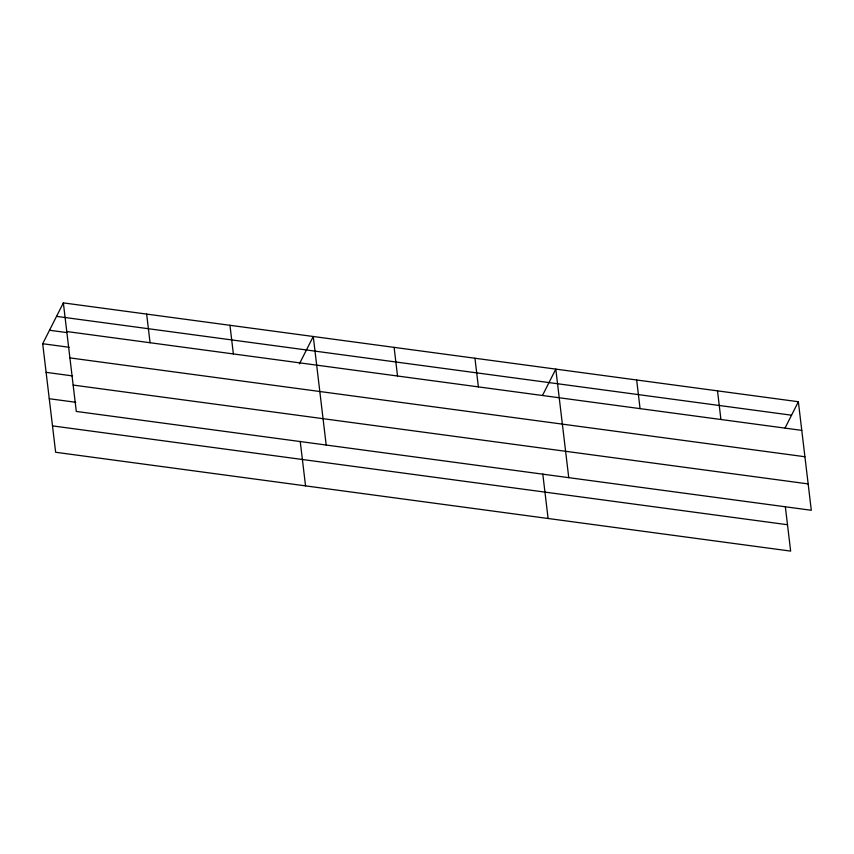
<?xml version="1.0" encoding="UTF-8"?>
<svg xmlns="http://www.w3.org/2000/svg" width="854" height="854" viewBox="0 0 854 854"><rect width="100%" height="100%" fill="white"/><g stroke="black" fill="none" stroke-linecap="round" stroke-linejoin="round"><path stroke-width="1.28" d="M785.338 506.625L790.644 551.108L55.638 452.268L42.7 343.724L63.356 302.892L798.362 401.732L811.3 510.276L76.294 411.436L63.356 302.892M299.412 363.857L313.258 336.497L326.196 445.041M542.557 395.317L555.805 369.12L568.753 477.664M785.104 427.929L798.362 401.732M56.535 316.364L791.541 415.204M66.772 331.533L801.767 430.373M49.521 330.252L66.708 332.558M42.7 343.724L69.142 347.279M69.911 357.901L804.916 456.741M46.116 372.355L72.558 375.909M73.156 385.069L808.151 483.908M49.254 398.722L75.707 402.277M52.5 425.89L787.495 524.73M717.509 390.865L720.925 419.495M636.657 379.987L640.073 408.628M542.792 474.002L548.097 518.485M474.952 358.242L478.368 386.883M394.11 347.375L397.526 376.006M300.234 441.39L305.54 485.873M229.961 325.299L233.366 353.93M146.653 314.101L150.069 342.732"/></g></svg>
